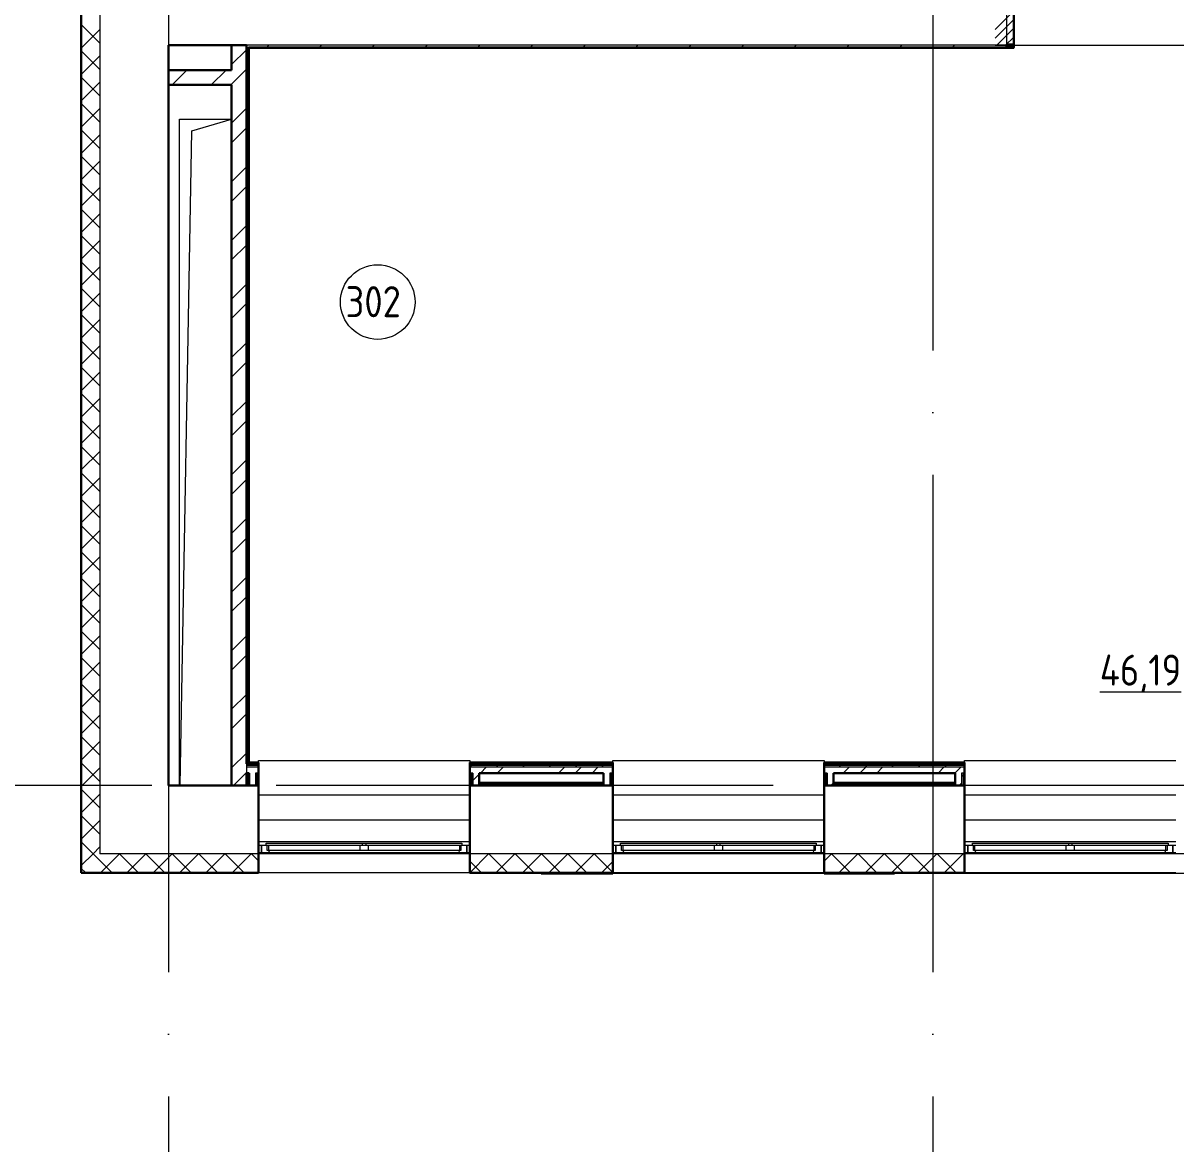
# Model space of a CAD drawing. Header units: millimetres. Extents: x -586848 to 520591, y -385801 to 675781.
# Drawn here: x 242174 to 251448, y 612064 to 621080 of the extents above; entities that cross this region are included whole.
import ezdxf

# ---------------------------------------------------------------- set-up
doc = ezdxf.new("R2010")
doc.units = ezdxf.units.MM
doc.linetypes.add('ADSK_Линия сетки', pattern=[25, 20, -2.5, 0, -2.5])
doc.linetypes.add('ADSK_Штриховая_ш2 п1_5', pattern=[4.5, 3, -1.5])
for name, color, linetype, lineweight in [('_ Окна', 7, 'Continuous', 9), ('Двери', 252, 'Continuous', 9), ('Марки помещений', 252, 'Continuous', 20), ('Ограждение', 252, 'Continuous', 9), ('Окна', 252, 'Continuous', 9), ('Оси', 252, 'Continuous', 9), ('Перекрытие', 252, 'Continuous', 18), ('Стены внутренние', 7, 'Continuous', 18), ('Стены наружные', 7, 'Continuous', 18), ('Стены штриховка', 7, 'Continuous', 9)]:
    doc.layers.add(name, color=color, linetype=linetype, lineweight=lineweight)
doc.styles.add('GOST Common_2', font='', dxfattribs={"width": 0.9, "height": 250})
doc.styles.get('GOST Common_2').set_extended_font_data('GOST type B')

# ---------------------------------------------------------------- blocks, each defined once
blk = doc.blocks.new('3 этаж')
at = {"color": 251, "lineweight": 18, "true_color": 0x636466}
for p, q in [((244235.8, -17763.4), (244235.8, -12403.4)), ((244235.8, -12403.4), (244653.8, -12403.4)), ((244334.1, -12498.3), (244653.8, -12403.4)), ((244240.7, -17763.4), (244334.1, -12498.3))]:
    blk.add_line(p, q, dxfattribs=at)
at = {"layer": '_ Окна', "color": 251, "true_color": 0x636466}
for p, q in [((244895.8, -18245.4), (244870.8, -18245.4)), ((244895.8, -18303.4), (244895.8, -18245.4)), ((246570.8, -18245.4), (246545.8, -18245.4)), ((246545.8, -18245.4), (246545.8, -18303.4)), ((247745.8, -18245.4), (247720.8, -18245.4)), ((247745.8, -18303.4), (247745.8, -18245.4)), ((249420.8, -18245.4), (249395.8, -18245.4)), ((249395.8, -18245.4), (249395.8, -18303.4)), ((250575.8, -18245.4), (250550.8, -18245.4)), ((250575.8, -18303.4), (250575.8, -18245.4)), ((252250.8, -18245.4), (252225.8, -18245.4)), ((252225.8, -18245.4), (252225.8, -18303.4)), ((244870.8, -18303.4), (244895.8, -18303.4)), ((246545.8, -18303.4), (246570.8, -18303.4)), ((247720.8, -18303.4), (247745.8, -18303.4)), ((249395.8, -18303.4), (249420.8, -18303.4)), ((250550.8, -18303.4), (250575.8, -18303.4)), ((252225.8, -18303.4), (252250.8, -18303.4))]:
    blk.add_line(p, q, dxfattribs=at)
at = {"layer": '_ Окна', "color": 251, "lineweight": 18, "true_color": 0x636466}
for p, q in [((244933.8, -18245.4), (244895.8, -18245.4)), ((244895.8, -18245.4), (244895.8, -18303.4)), ((244941.8, -18286.4), (244941.8, -18245.4)), ((246499.8, -18245.4), (246499.8, -18286.4)), ((246545.8, -18245.4), (246507.8, -18245.4)), ((246545.8, -18303.4), (246545.8, -18245.4)), ((247783.8, -18245.4), (247745.8, -18245.4)), ((247745.8, -18245.4), (247745.8, -18303.4)), ((247791.8, -18286.4), (247791.8, -18245.4)), ((249349.8, -18245.4), (249349.8, -18286.4)), ((249395.8, -18245.4), (249357.8, -18245.4)), ((249395.8, -18303.4), (249395.8, -18245.4)), ((250613.8, -18245.4), (250575.8, -18245.4)), ((250575.8, -18245.4), (250575.8, -18303.4)), ((250621.8, -18286.4), (250621.8, -18245.4)), ((252179.8, -18245.4), (252179.8, -18286.4)), ((252225.8, -18245.4), (252187.8, -18245.4)), ((252225.8, -18303.4), (252225.8, -18245.4)), ((244895.8, -18303.4), (244955.2, -18303.4)), ((244953.8, -18286.4), (244941.8, -18286.4)), ((244955.2, -18303.4), (244959.8, -18286.4)), ((246481.8, -18286.4), (246486.3, -18303.4)), ((246486.3, -18303.4), (246545.8, -18303.4)), ((246499.8, -18286.4), (246487.8, -18286.4)), ((247745.8, -18303.4), (247805.2, -18303.4)), ((247803.8, -18286.4), (247791.8, -18286.4)), ((247805.2, -18303.4), (247809.8, -18286.4)), ((249331.8, -18286.4), (249336.3, -18303.4)), ((249336.3, -18303.4), (249395.8, -18303.4)), ((249349.8, -18286.4), (249337.8, -18286.4)), ((250575.8, -18303.4), (250635.2, -18303.4)), ((250633.8, -18286.4), (250621.8, -18286.4)), ((250635.2, -18303.4), (250639.8, -18286.4)), ((252161.8, -18286.4), (252166.3, -18303.4)), ((252166.3, -18303.4), (252225.8, -18303.4)), ((252179.8, -18286.4), (252167.8, -18286.4))]:
    blk.add_line(p, q, dxfattribs=at)
at = {"layer": 'Двери', "color": 251, "linetype": 'ADSK_Штриховая_ш2 п1_5', "true_color": 0x636466}
for p, q in [((250945.8, -11808.4), (250945.8, -11418.4)), ((250795.8, -11808.4), (250945.8, -11808.4))]:
    blk.add_line(p, q, dxfattribs=at)
at = {"layer": 'Двери', "color": 251, "linetype": 'Continuous', "lineweight": 18, "true_color": 0x636466}
for p, q in [((250795.8, -11681.3), (250945.8, -11531.3)), ((250795.8, -11752), (250945.8, -11602)), ((250810.1, -11808.4), (250945.8, -11672.8)), ((250880.8, -11808.4), (250945.8, -11743.5))]:
    blk.add_line(p, q, dxfattribs=at)
at = {"layer": 'Марки помещений', "color": 251, "true_color": 0x636466}
blk.add_circle((245830.2, -13874.6), 300, dxfattribs=at)
at = {"layer": 'Ограждение', "color": 251, "true_color": 0x636466}
for p, q in [((244798.8, -11833.4), (244793.8, -11828.4)), ((244798.8, -17578.4), (244798.8, -11833.4)), ((244798.8, -11833.4), (250945.8, -11833.4)), ((250945.8, -11828.4), (250945.8, -11833.4)), ((244870.8, -17578.4), (244870.8, -17563.4)), ((244870.8, -17563.4), (246570.8, -17563.4)), ((246570.8, -17563.4), (246570.8, -17578.4)), ((247720.8, -17578.4), (247720.8, -17563.4)), ((247720.8, -17563.4), (249420.8, -17563.4)), ((249420.8, -17563.4), (249420.8, -17578.4)), ((250550.8, -17578.4), (250550.8, -17563.4)), ((250550.8, -17563.4), (252250.8, -17563.4)), ((244788.8, -17663.4), (244788.8, -17747.4)), ((244795.8, -17741.4), (244789.8, -17747.4)), ((247645.8, -17738.4), (246645.8, -17738.4)), ((250475.8, -17738.4), (249495.8, -17738.4)), ((244870.8, -17838.4), (246570.8, -17838.4)), ((247720.8, -17838.4), (249420.8, -17838.4)), ((250550.8, -17838.4), (252250.8, -17838.4)), ((244870.8, -18038.4), (246570.8, -18038.4)), ((247720.8, -18038.4), (249420.8, -18038.4)), ((250550.8, -18038.4), (252250.8, -18038.4)), ((244870.8, -18213.4), (246570.8, -18213.4)), ((247720.8, -18213.4), (249420.8, -18213.4)), ((250550.8, -18213.4), (252250.8, -18213.4))]:
    blk.add_line(p, q, dxfattribs=at)
at = {"layer": 'Окна', "color": 251, "true_color": 0x636466}
for p, q in [((244933.8, -18228.4), (245705.8, -18228.4)), ((244933.8, -18245.4), (244933.8, -18228.4)), ((245705.8, -18245.4), (244933.8, -18245.4)), ((244953.8, -18286.4), (244953.8, -18245.4)), ((245685.8, -18245.4), (245685.8, -18286.4)), ((245705.8, -18228.4), (245735.8, -18228.4)), ((245705.8, -18228.4), (245705.8, -18245.4)), ((245735.8, -18245.4), (245705.8, -18245.4)), ((245735.8, -18228.4), (246507.8, -18228.4)), ((245735.8, -18245.4), (245735.8, -18228.4)), ((246507.8, -18245.4), (245735.8, -18245.4)), ((245755.8, -18286.4), (245755.8, -18245.4)), ((246487.8, -18245.4), (246487.8, -18286.4)), ((246507.8, -18228.4), (246507.8, -18245.4)), ((247783.8, -18228.4), (248555.8, -18228.4)), ((247783.8, -18245.4), (247783.8, -18228.4)), ((248555.8, -18245.4), (247783.8, -18245.4)), ((247803.8, -18286.4), (247803.8, -18245.4)), ((248535.8, -18245.4), (248535.8, -18286.4)), ((248555.8, -18228.4), (248585.8, -18228.4)), ((248555.8, -18228.4), (248555.8, -18245.4)), ((248585.8, -18245.4), (248555.8, -18245.4)), ((248585.8, -18228.4), (249357.8, -18228.4)), ((248585.8, -18245.4), (248585.8, -18228.4)), ((249357.8, -18245.4), (248585.8, -18245.4)), ((248605.8, -18286.4), (248605.8, -18245.4)), ((249337.8, -18245.4), (249337.8, -18286.4)), ((249357.8, -18228.4), (249357.8, -18245.4)), ((250613.8, -18228.4), (251385.8, -18228.4)), ((250613.8, -18245.4), (250613.8, -18228.4)), ((251385.8, -18245.4), (250613.8, -18245.4)), ((250633.8, -18286.4), (250633.8, -18245.4)), ((251365.8, -18245.4), (251365.8, -18286.4)), ((251385.8, -18228.4), (251415.8, -18228.4)), ((251385.8, -18228.4), (251385.8, -18245.4)), ((251415.8, -18245.4), (251385.8, -18245.4)), ((251415.8, -18228.4), (252187.8, -18228.4)), ((251415.8, -18245.4), (251415.8, -18228.4)), ((252187.8, -18245.4), (251415.8, -18245.4)), ((251435.8, -18286.4), (251435.8, -18245.4)), ((252167.8, -18245.4), (252167.8, -18286.4)), ((252187.8, -18228.4), (252187.8, -18245.4)), ((245685.8, -18286.4), (244953.8, -18286.4)), ((244955.2, -18303.4), (246486.3, -18303.4)), ((245755.8, -18286.4), (245685.8, -18286.4)), ((246487.8, -18286.4), (245755.8, -18286.4)), ((248535.8, -18286.4), (247803.8, -18286.4)), ((247805.2, -18303.4), (249336.3, -18303.4)), ((248605.8, -18286.4), (248535.8, -18286.4)), ((249337.8, -18286.4), (248605.8, -18286.4)), ((251365.8, -18286.4), (250633.8, -18286.4)), ((250635.2, -18303.4), (252166.3, -18303.4)), ((251435.8, -18286.4), (251365.8, -18286.4)), ((252167.8, -18286.4), (251435.8, -18286.4))]:
    blk.add_line(p, q, dxfattribs=at)
at = {"layer": 'Оси', "color": 251, "linetype": 'ADSK_Линия сетки', "ltscale": 200, "true_color": 0x636466}
for p, q in [((244145.8, -263.4), (244145.8, -31389.6)), ((250295.8, -263.4), (250295.8, -31389.6)), ((314013.1, -17763.4), (237073.5, -17763.4))]:
    blk.add_line(p, q, dxfattribs=at)
at = {"layer": 'Перекрытие', "color": 251, "true_color": 0x636466}
for p, q in [((244235.8, -17763.4), (244235.8, -12403.4)), ((244235.8, -12403.4), (244653.8, -12403.4))]:
    blk.add_line(p, q, dxfattribs=at)
at = {"layer": 'Стены внутренние', "color": 251, "true_color": 0x636466}
for p, q in [((243595.8, -5403.4), (243595.8, -18313.4)), ((250890.8, -11803.4), (250890.8, -11423.4)), ((250945.8, -11808.4), (252580.8, -11808.4)), ((267370.8, -18313.4), (243595.8, -18313.4)), ((246570.8, -18465.4), (244870.8, -18465.4)), ((249420.8, -18465.4), (247720.8, -18465.4)), ((252250.8, -18465.4), (250550.8, -18465.4))]:
    blk.add_line(p, q, dxfattribs=at)
at = {"layer": 'Стены внутренние', "color": 251, "lineweight": 30, "true_color": 0x636466}
for p, q in [((243443.8, -11053.4), (243443.8, -18465.4)), ((244145.8, -12008.4), (244145.8, -11808.4)), ((244145.8, -11808.4), (244653.8, -11808.4)), ((250890.8, -11808.4), (250890.8, -11803.4)), ((244145.8, -17763.4), (244145.8, -12128.4)), ((244653.8, -17763.4), (244145.8, -17763.4)), ((244795.8, -17763.4), (244773.8, -17763.4)), ((244870.8, -18465.4), (244870.8, -17763.4)), ((246570.8, -17763.4), (246570.8, -18465.4)), ((247645.8, -17763.4), (246645.8, -17763.4)), ((247720.8, -18465.4), (247720.8, -17763.4)), ((249420.8, -17763.4), (249420.8, -18465.4)), ((250475.8, -17763.4), (249495.8, -17763.4)), ((250550.8, -18465.4), (250550.8, -17763.4)), ((243443.8, -18465.4), (244870.8, -18465.4)), ((246570.8, -18465.4), (247720.8, -18465.4)), ((249420.8, -18465.4), (250550.8, -18465.4))]:
    blk.add_line(p, q, dxfattribs=at)
at = {"layer": 'Стены внутренние', "color": 251, "linetype": 'Continuous', "lineweight": 9, "true_color": 0x636466}
for p, q in [((243595.8, -11791.7), (243445.8, -11641.7)), ((243445.8, -11831.4), (243595.8, -11681.4)), ((243445.6, -11815.1), (243443.8, -11811.8)), ((243595.8, -12003.8), (243445.8, -11853.8)), ((243445.8, -12043.5), (243595.8, -11893.5)), ((243445.8, -12018.5), (243443.8, -12015)), ((243445.8, -12052.5), (243445.8, -12052.5)), ((243595.8, -12216), (243445.8, -12066)), ((243445.8, -12255.7), (243595.8, -12105.7)), ((243445.8, -12255.7), (243445.8, -12255.7)), ((243595.8, -12428.1), (243445.8, -12278.1)), ((243445.8, -12467.8), (243595.8, -12317.8)), ((243445.8, -12479.3), (243443.8, -12482.8)), ((243595.8, -12640.2), (243445.8, -12490.2)), ((243445.8, -12679.9), (243595.8, -12529.9)), ((243445.8, -12560.5), (243445.8, -12560.5)), ((243595.8, -12852.4), (243445.8, -12702.4)), ((243445.8, -12892.1), (243595.8, -12742.1)), ((243595.8, -13064.5), (243445.8, -12914.5)), ((243445.8, -13104.2), (243595.8, -12954.2)), ((243595.8, -13276.6), (243445.8, -13126.6)), ((243445.8, -13316.3), (243595.8, -13166.3)), ((243445.8, -13170.1), (243445.8, -13170.1)), ((243595.8, -13488.8), (243445.8, -13338.8)), ((243445.8, -13373.3), (243445.8, -13373.3)), ((243445.8, -13528.5), (243595.8, -13378.5)), ((243595.8, -13700.9), (243445.8, -13550.9)), ((243445.8, -13740.6), (243595.8, -13590.6)), ((243445.8, -13678.1), (243445.8, -13678.1)), ((243595.8, -13913), (243445.8, -13763)), ((243445.8, -13952.7), (243595.8, -13802.7)), ((243445.8, -13901.7), (243443.8, -13905.2)), ((243595.8, -14125.2), (243445.8, -13975.2)), ((243445.8, -14164.9), (243595.8, -14014.9)), ((243595.8, -14337.3), (243445.8, -14187.3)), ((243445.8, -14253.7), (243443.8, -14250.2)), ((243445.8, -14377), (243595.8, -14227)), ((243445.8, -14287.7), (243445.8, -14287.7)), ((243595.8, -14549.4), (243445.8, -14399.4)), ((243445.8, -14589.1), (243595.8, -14439.1)), ((243445.8, -14490.9), (243445.8, -14490.9)), ((243595.8, -14761.6), (243445.8, -14611.6)), ((243445.8, -14801.3), (243595.8, -14651.3)), ((243445.8, -14795.7), (243445.8, -14795.7)), ((243595.8, -14973.7), (243445.8, -14823.7)), ((243445.8, -15013.4), (243595.8, -14863.4)), ((243595.8, -15185.8), (243445.8, -15035.8)), ((243445.8, -15225.5), (243595.8, -15075.5)), ((243595.8, -15398), (243445.8, -15248)), ((243445.8, -15437.7), (243595.8, -15287.7)), ((243445.8, -15405.3), (243445.8, -15405.3)), ((243595.8, -15610.1), (243445.8, -15460.1)), ((243445.8, -15649.8), (243595.8, -15499.8)), ((243445.8, -15608.5), (243445.8, -15608.5)), ((243595.8, -15822.2), (243445.8, -15672.2)), ((243445.8, -15861.9), (243595.8, -15711.9)), ((243595.8, -16034.3), (243445.8, -15884.3)), ((243445.8, -15913.3), (243445.8, -15913.3)), ((243445.8, -16074.1), (243595.8, -15924.1)), ((243595.8, -16246.5), (243445.8, -16096.5)), ((243445.8, -16286.2), (243595.8, -16136.2)), ((243445.8, -16136.9), (243445.3, -16137.7)), ((243595.8, -16458.6), (243445.8, -16308.6)), ((243445.8, -16498.3), (243595.8, -16348.3)), ((243445.8, -16488.9), (243443.8, -16485.4)), ((243595.8, -16670.7), (243445.8, -16520.7)), ((243445.8, -16522.9), (243445.8, -16522.9)), ((243445.8, -16710.4), (243595.8, -16560.4)), ((243445.8, -16726.1), (243445.8, -16726.1)), ((243595.8, -16882.9), (243445.8, -16732.9)), ((243445.8, -16922.6), (243595.8, -16772.6)), ((243595.8, -17095), (243445.8, -16945)), ((243445.8, -17134.7), (243595.8, -16984.7)), ((243445.8, -17030.9), (243445.8, -17030.9)), ((243595.8, -17307.1), (243445.8, -17157.1)), ((243445.8, -17346.8), (243595.8, -17196.8)), ((243595.8, -17519.3), (243445.8, -17369.3)), ((243445.8, -17559), (243595.8, -17409)), ((243595.8, -17731.4), (243445.8, -17581.4)), ((243445.8, -17771.1), (243595.8, -17621.1)), ((243445.8, -17640.5), (243445.8, -17640.5)), ((243595.8, -17943.5), (243445.8, -17793.5)), ((243445.8, -17983.2), (243595.8, -17833.2)), ((243445.8, -17843.7), (243445.8, -17843.7)), ((243595.8, -18155.7), (243445.8, -18005.7)), ((243445.8, -18195.4), (243595.8, -18045.4)), ((243445.8, -18148.5), (243445.8, -18148.5)), ((243541.4, -18313.4), (243445.8, -18217.8)), ((243539.8, -18313.4), (243595.8, -18257.5)), ((243445.8, -18407.5), (243539.8, -18313.4)), ((243691.4, -18463.4), (243541.4, -18313.4)), ((243602, -18463.4), (243752, -18313.4)), ((243903.6, -18463.4), (243753.6, -18313.4)), ((243814.1, -18463.4), (243964.1, -18313.4)), ((244115.7, -18463.4), (243965.7, -18313.4)), ((244026.2, -18463.4), (244176.2, -18313.4)), ((244327.8, -18463.4), (244177.8, -18313.4)), ((244238.4, -18463.4), (244388.4, -18313.4)), ((244540, -18463.4), (244390, -18313.4)), ((244450.5, -18463.4), (244600.5, -18313.4)), ((244752.1, -18463.4), (244602.1, -18313.4)), ((244662.6, -18463.4), (244812.6, -18313.4)), ((244870.8, -18370), (244814.2, -18313.4)), ((246572.8, -18462.5), (246721.8, -18313.4)), ((246873.4, -18463.4), (246723.4, -18313.4)), ((246784, -18463.4), (246934, -18313.4)), ((247085.5, -18463.4), (246935.5, -18313.4)), ((246996.1, -18463.4), (247146.1, -18313.4)), ((247297.7, -18463.4), (247147.7, -18313.4)), ((247208.2, -18463.4), (247358.2, -18313.4)), ((247509.8, -18463.4), (247359.8, -18313.4)), ((247420.3, -18463.4), (247570.3, -18313.4)), ((247718.8, -18460.3), (247571.9, -18313.4)), ((249420.8, -18372.2), (249479.5, -18313.4)), ((249631.1, -18463.4), (249481.1, -18313.4)), ((249541.7, -18463.4), (249691.7, -18313.4)), ((249843.3, -18463.4), (249693.3, -18313.4)), ((249753.8, -18463.4), (249903.8, -18313.4)), ((250055.4, -18463.4), (249905.4, -18313.4)), ((249965.9, -18463.4), (250115.9, -18313.4)), ((250267.5, -18463.4), (250117.5, -18313.4)), ((250178.1, -18463.4), (250328.1, -18313.4)), ((250479.6, -18463.4), (250329.6, -18313.4)), ((250390.2, -18463.4), (250540.2, -18313.4)), ((250550.8, -18322.4), (250541.8, -18313.4)), ((243479.3, -18463.4), (243445.8, -18429.9)), ((246661.3, -18463.4), (246570.8, -18373)), ((247632.5, -18463.4), (247720.8, -18375.1)), ((247718.8, -18453.3), (247720.8, -18453.3)), ((243648.4, -18465.4), (243647.6, -18464.1)), ((244683.5, -18463.4), (244682.4, -18465.4)), ((247167.6, -18465), (247166.8, -18463.4)), ((247499.2, -18463.4), (247498, -18465.4)), ((247519.9, -18465.4), (247518.7, -18463.4))]:
    blk.add_line(p, q, dxfattribs=at)
at = {"layer": 'Стены наружные', "color": 251, "lineweight": 30, "true_color": 0x636466}
for p, q in [((250945.8, -11803.4), (250945.8, -11423.4)), ((244653.8, -11808.4), (244653.8, -12008.4)), ((244773.8, -11808.4), (244653.8, -11808.4)), ((244773.8, -17588.4), (244773.8, -11808.4)), ((244788.8, -17583.4), (244788.8, -11823.4)), ((244793.8, -11828.4), (250945.8, -11828.4)), ((244793.8, -17578.4), (244793.8, -11828.4)), ((250890.8, -11803.4), (250945.8, -11803.4)), ((250945.8, -11808.4), (250890.8, -11808.4)), ((250945.8, -11828.4), (250945.8, -11808.4)), ((244653.8, -12008.4), (244145.8, -12008.4)), ((244145.8, -12008.4), (244145.8, -12128.4)), ((244145.8, -12128.4), (244653.8, -12128.4)), ((244653.8, -12128.4), (244653.8, -17763.4)), ((244773.8, -17588.4), (244788.8, -17588.4)), ((244870.8, -17578.4), (244793.8, -17578.4)), ((244870.8, -17763.4), (244870.8, -17578.4)), ((246570.8, -17578.4), (246570.8, -17763.4)), ((247720.8, -17578.4), (246570.8, -17578.4)), ((247720.8, -17763.4), (247720.8, -17578.4)), ((249420.8, -17578.4), (249420.8, -17763.4)), ((250550.8, -17578.4), (249420.8, -17578.4)), ((250550.8, -17763.4), (250550.8, -17578.4)), ((244773.8, -17763.4), (244773.8, -17663.4)), ((244773.8, -17663.4), (244795.8, -17663.4)), ((244795.8, -17663.4), (244795.8, -17763.4)), ((246645.8, -17663.4), (247645.8, -17663.4)), ((246645.8, -17763.4), (246645.8, -17663.4)), ((247645.8, -17663.4), (247645.8, -17763.4)), ((249495.8, -17663.4), (250475.8, -17663.4)), ((249495.8, -17763.4), (249495.8, -17663.4)), ((250475.8, -17663.4), (250475.8, -17763.4)), ((244653.8, -17763.4), (244773.8, -17763.4)), ((244795.8, -17763.4), (244870.8, -17763.4)), ((246570.8, -17763.4), (246645.8, -17763.4)), ((247645.8, -17763.4), (247720.8, -17763.4)), ((249420.8, -17763.4), (249495.8, -17763.4)), ((250475.8, -17763.4), (250550.8, -17763.4)), ((247145.8, -18465.4), (247720.8, -18465.4)), ((247145.8, -18465.4), (247145.8, -18470.4)), ((247720.8, -18470.4), (247145.8, -18470.4)), ((247720.8, -18465.4), (247720.8, -18470.4)), ((249985.8, -18465.4), (249420.8, -18465.4)), ((249420.8, -18465.4), (249420.8, -18470.4)), ((249420.8, -18470.4), (249985.8, -18470.4)), ((249985.8, -18465.4), (249985.8, -18470.4))]:
    blk.add_line(p, q, dxfattribs=at)
at = {"layer": 'Стены наружные', "color": 251, "linetype": 'Continuous', "lineweight": 9, "true_color": 0x636466}
for p, q in [((244653.8, -11964.6), (244773.8, -11844.6)), ((244788.8, -11831.9), (244792.2, -11828.4)), ((244792.2, -11828.4), (244797.2, -11823.4)), ((244863, -11828.4), (244868, -11823.4)), ((244933.7, -11828.4), (244938.7, -11823.4)), ((244938.7, -11823.4), (244953.7, -11808.4)), ((245004.4, -11828.4), (245009.4, -11823.4)), ((245075.1, -11828.4), (245080.1, -11823.4)), ((245145.8, -11828.4), (245150.8, -11823.4)), ((245216.5, -11828.4), (245221.5, -11823.4)), ((245287.2, -11828.4), (245292.2, -11823.4)), ((245357.9, -11828.4), (245362.9, -11823.4)), ((245362.9, -11823.4), (245377.9, -11808.4)), ((245428.6, -11828.4), (245433.6, -11823.4)), ((245499.4, -11828.4), (245504.4, -11823.4)), ((245570.1, -11828.4), (245575.1, -11823.4)), ((245640.8, -11828.4), (245645.8, -11823.4)), ((245711.5, -11828.4), (245716.5, -11823.4)), ((245782.2, -11828.4), (245787.2, -11823.4)), ((245787.2, -11823.4), (245802.2, -11808.4)), ((245852.9, -11828.4), (245857.9, -11823.4)), ((245923.6, -11828.4), (245928.6, -11823.4)), ((245994.3, -11828.4), (245999.3, -11823.4)), ((246065, -11828.4), (246070, -11823.4)), ((246135.8, -11828.4), (246140.8, -11823.4)), ((246206.5, -11828.4), (246211.5, -11823.4)), ((246211.5, -11823.4), (246226.5, -11808.4)), ((246277.2, -11828.4), (246282.2, -11823.4)), ((246347.9, -11828.4), (246352.9, -11823.4)), ((246418.6, -11828.4), (246423.6, -11823.4)), ((246489.3, -11828.4), (246494.3, -11823.4)), ((246560, -11828.4), (246565, -11823.4)), ((246630.7, -11828.4), (246635.7, -11823.4)), ((246635.7, -11823.4), (246650.7, -11808.4)), ((246701.4, -11828.4), (246706.4, -11823.4)), ((246772.1, -11828.4), (246777.1, -11823.4)), ((246842.9, -11828.4), (246847.9, -11823.4)), ((246913.6, -11828.4), (246918.6, -11823.4)), ((246984.3, -11828.4), (246989.3, -11823.4)), ((247055, -11828.4), (247060, -11823.4)), ((247060, -11823.4), (247075, -11808.4)), ((247125.7, -11828.4), (247130.7, -11823.4)), ((247196.4, -11828.4), (247201.4, -11823.4)), ((247267.1, -11828.4), (247272.1, -11823.4)), ((247337.8, -11828.4), (247342.8, -11823.4)), ((247408.5, -11828.4), (247413.5, -11823.4)), ((247479.3, -11828.4), (247484.3, -11823.4)), ((247484.3, -11823.4), (247499.3, -11808.4)), ((247550, -11828.4), (247555, -11823.4)), ((247620.7, -11828.4), (247625.7, -11823.4)), ((247691.4, -11828.4), (247696.4, -11823.4)), ((247762.1, -11828.4), (247767.1, -11823.4)), ((247832.8, -11828.4), (247837.8, -11823.4)), ((247903.5, -11828.4), (247908.5, -11823.4)), ((247908.5, -11823.4), (247923.5, -11808.4)), ((247974.2, -11828.4), (247979.2, -11823.4)), ((248044.9, -11828.4), (248049.9, -11823.4)), ((248115.7, -11828.4), (248120.7, -11823.4)), ((248186.4, -11828.4), (248191.4, -11823.4)), ((248257.1, -11828.4), (248262.1, -11823.4)), ((248327.8, -11828.4), (248332.8, -11823.4)), ((248332.8, -11823.4), (248347.8, -11808.4)), ((248398.5, -11828.4), (248403.5, -11823.4)), ((248469.2, -11828.4), (248474.2, -11823.4)), ((248539.9, -11828.4), (248544.9, -11823.4)), ((248610.6, -11828.4), (248615.6, -11823.4)), ((248681.3, -11828.4), (248686.3, -11823.4)), ((248752, -11828.4), (248757, -11823.4)), ((248757, -11823.4), (248772, -11808.4)), ((248822.8, -11828.4), (248827.8, -11823.4)), ((248893.5, -11828.4), (248898.5, -11823.4)), ((248964.2, -11828.4), (248969.2, -11823.4)), ((249034.9, -11828.4), (249039.9, -11823.4)), ((249105.6, -11828.4), (249110.6, -11823.4)), ((249176.3, -11828.4), (249181.3, -11823.4)), ((249181.3, -11823.4), (249196.3, -11808.4)), ((249247, -11828.4), (249252, -11823.4)), ((249317.7, -11828.4), (249322.7, -11823.4)), ((249388.4, -11828.4), (249393.4, -11823.4)), ((249459.2, -11828.4), (249464.2, -11823.4)), ((249529.9, -11828.4), (249534.9, -11823.4)), ((249600.6, -11828.4), (249605.6, -11823.4)), ((249605.6, -11823.4), (249620.6, -11808.4)), ((249671.3, -11828.4), (249676.3, -11823.4)), ((249742, -11828.4), (249747, -11823.4)), ((249812.7, -11828.4), (249817.7, -11823.4)), ((249883.4, -11828.4), (249888.4, -11823.4)), ((249954.1, -11828.4), (249959.1, -11823.4)), ((250024.8, -11828.4), (250029.8, -11823.4)), ((250029.8, -11823.4), (250044.8, -11808.4)), ((250095.6, -11828.4), (250100.6, -11823.4)), ((250166.3, -11828.4), (250171.3, -11823.4)), ((250237, -11828.4), (250242, -11823.4)), ((250307.7, -11828.4), (250312.7, -11823.4)), ((250378.4, -11828.4), (250383.4, -11823.4)), ((250449.1, -11828.4), (250454.1, -11823.4)), ((250454.1, -11823.4), (250469.1, -11808.4)), ((250519.8, -11828.4), (250524.8, -11823.4)), ((250590.5, -11828.4), (250595.5, -11823.4)), ((250661.2, -11828.4), (250666.2, -11823.4)), ((250731.9, -11828.4), (250736.9, -11823.4)), ((250802.7, -11828.4), (250807.7, -11823.4)), ((250873.4, -11828.4), (250878.4, -11823.4)), ((250878.4, -11823.4), (250893.4, -11808.4)), ((250944, -11803.4), (250945.8, -11801.6)), ((250944.1, -11828.4), (250945.8, -11826.7)), ((244788.8, -11902.6), (244793.8, -11897.6)), ((244175.6, -12128.4), (244295.6, -12008.4)), ((244490, -12128.4), (244610, -12008.4)), ((244653.8, -12121.8), (244773.8, -12001.8)), ((244773.8, -11988.3), (244788.8, -11973.3)), ((244788.8, -11973.3), (244793.8, -11968.3)), ((244788.8, -12044), (244793.8, -12039)), ((244647.1, -12128.4), (244653.8, -12121.8)), ((244788.8, -12114.8), (244793.8, -12109.8)), ((244788.8, -12185.5), (244793.8, -12180.5)), ((244653.8, -12436.1), (244773.8, -12316.1)), ((244788.8, -12256.2), (244793.8, -12251.2)), ((244788.8, -12326.9), (244793.8, -12321.9)), ((244773.8, -12412.6), (244788.8, -12397.6)), ((244788.8, -12397.6), (244793.8, -12392.6)), ((244653.8, -12593.2), (244773.8, -12473.2)), ((244788.8, -12468.3), (244793.8, -12463.3)), ((244788.8, -12539), (244793.8, -12534)), ((244788.8, -12609.7), (244793.8, -12604.7)), ((244788.8, -12680.4), (244793.8, -12675.4)), ((244653.8, -12907.5), (244773.8, -12787.5)), ((244788.8, -12751.2), (244793.8, -12746.2)), ((244773.8, -12836.9), (244788.8, -12821.9)), ((244788.8, -12821.9), (244793.8, -12816.9)), ((244788.8, -12892.6), (244793.8, -12887.6)), ((244653.8, -13064.7), (244773.8, -12944.7)), ((244788.8, -12963.3), (244793.8, -12958.3)), ((244788.8, -13034), (244793.8, -13029)), ((244788.8, -13104.7), (244793.8, -13099.7)), ((244653.8, -13379), (244773.8, -13259)), ((244773.8, -13261.1), (244788.8, -13246.1)), ((244788.8, -13175.4), (244793.8, -13170.4)), ((244788.8, -13246.1), (244793.8, -13241.1)), ((244788.8, -13316.8), (244793.8, -13311.8)), ((244653.8, -13536.2), (244773.8, -13416.2)), ((244788.8, -13387.5), (244793.8, -13382.5)), ((244788.8, -13458.3), (244793.8, -13453.3)), ((244788.8, -13529), (244793.8, -13524)), ((244788.8, -13599.7), (244793.8, -13594.7)), ((244773.8, -13685.4), (244788.8, -13670.4)), ((244788.8, -13670.4), (244793.8, -13665.4)), ((244653.8, -13850.5), (244773.8, -13730.5)), ((244788.8, -13741.1), (244793.8, -13736.1)), ((244788.8, -13811.8), (244793.8, -13806.8)), ((244653.8, -14007.6), (244773.8, -13887.6)), ((244788.8, -13882.5), (244793.8, -13877.5)), ((244788.8, -13953.2), (244793.8, -13948.2)), ((244773.8, -14109.7), (244788.8, -14094.7)), ((244788.8, -14023.9), (244793.8, -14018.9)), ((244788.8, -14094.7), (244793.8, -14089.7)), ((244788.8, -14165.4), (244793.8, -14160.4)), ((244653.8, -14321.9), (244773.8, -14201.9)), ((244788.8, -14236.1), (244793.8, -14231.1)), ((244653.8, -14479.1), (244773.8, -14359.1)), ((244788.8, -14306.8), (244793.8, -14301.8)), ((244788.8, -14377.5), (244793.8, -14372.5)), ((244788.8, -14448.2), (244793.8, -14443.2)), ((244773.8, -14533.9), (244788.8, -14518.9)), ((244788.8, -14518.9), (244793.8, -14513.9)), ((244788.8, -14589.6), (244793.8, -14584.6)), ((244653.8, -14793.4), (244773.8, -14673.4)), ((244788.8, -14660.3), (244793.8, -14655.3)), ((244788.8, -14731.1), (244793.8, -14726.1)), ((244653.8, -14950.6), (244773.8, -14830.6)), ((244788.8, -14801.8), (244793.8, -14796.8)), ((244788.8, -14872.5), (244793.8, -14867.5)), ((244773.8, -14958.2), (244788.8, -14943.2)), ((244788.8, -14943.2), (244793.8, -14938.2)), ((244788.8, -15013.9), (244793.8, -15008.9)), ((244788.8, -15084.6), (244793.8, -15079.6)), ((244653.8, -15264.9), (244773.8, -15144.9)), ((244788.8, -15155.3), (244793.8, -15150.3)), ((244788.8, -15226), (244793.8, -15221)), ((244788.8, -15296.7), (244793.8, -15291.7)), ((244653.8, -15422), (244773.8, -15302)), ((244773.8, -15382.4), (244788.8, -15367.4)), ((244788.8, -15367.4), (244793.8, -15362.4)), ((244788.8, -15438.2), (244793.8, -15433.2)), ((244788.8, -15508.9), (244793.8, -15503.9)), ((244788.8, -15579.6), (244793.8, -15574.6)), ((244653.8, -15736.3), (244773.8, -15616.3)), ((244788.8, -15650.3), (244793.8, -15645.3)), ((244788.8, -15721), (244793.8, -15716)), ((244653.8, -15893.5), (244773.8, -15773.5)), ((244773.8, -15806.7), (244788.8, -15791.7)), ((244788.8, -15791.7), (244793.8, -15786.7)), ((244788.8, -15862.4), (244793.8, -15857.4)), ((244788.8, -15933.1), (244793.8, -15928.1)), ((244788.8, -16003.8), (244793.8, -15998.8)), ((244653.8, -16207.8), (244773.8, -16087.8)), ((244788.8, -16074.6), (244793.8, -16069.6)), ((244773.8, -16231), (244788.8, -16216)), ((244788.8, -16145.3), (244793.8, -16140.3)), ((244788.8, -16216), (244793.8, -16211)), ((244653.8, -16364.9), (244773.8, -16244.9)), ((244788.8, -16286.7), (244793.8, -16281.7)), ((244788.8, -16357.4), (244793.8, -16352.4)), ((244788.8, -16428.1), (244793.8, -16423.1)), ((244788.8, -16498.8), (244793.8, -16493.8)), ((244653.8, -16679.3), (244773.8, -16559.3)), ((244788.8, -16569.5), (244793.8, -16564.5)), ((244773.8, -16655.2), (244788.8, -16640.2)), ((244788.8, -16640.2), (244793.8, -16635.2)), ((244653.8, -16836.4), (244773.8, -16716.4)), ((244788.8, -16711), (244793.8, -16706)), ((244788.8, -16781.7), (244793.8, -16776.7)), ((244788.8, -16852.4), (244793.8, -16847.4)), ((244788.8, -16923.1), (244793.8, -16918.1)), ((244653.8, -17150.7), (244773.8, -17030.7)), ((244788.8, -16993.8), (244793.8, -16988.8)), ((244788.8, -17064.5), (244793.8, -17059.5)), ((244773.8, -17079.5), (244788.8, -17064.5)), ((244788.8, -17135.2), (244793.8, -17130.2)), ((244653.8, -17307.9), (244773.8, -17187.9)), ((244788.8, -17205.9), (244793.8, -17200.9)), ((244788.8, -17276.6), (244793.8, -17271.6)), ((244788.8, -17347.3), (244793.8, -17342.3)), ((244788.8, -17418.1), (244793.8, -17413.1)), ((244653.8, -17622.2), (244773.8, -17502.2)), ((244773.8, -17503.8), (244788.8, -17488.8)), ((244788.8, -17488.8), (244793.8, -17483.8)), ((244788.8, -17559.5), (244793.8, -17554.5)), ((244835.5, -17583.4), (244840.5, -17578.4)), ((246573.3, -17613.4), (246585.8, -17600.9)), ((246585.8, -17600.9), (246598.3, -17588.4)), ((246603.3, -17583.4), (246608.3, -17578.4)), ((246655.5, -17663.4), (246705.5, -17613.4)), ((246674, -17583.4), (246679, -17578.4)), ((246744.7, -17583.4), (246749.7, -17578.4)), ((246785.4, -17613.4), (246797.9, -17600.9)), ((246790.5, -17663.4), (246840.5, -17613.4)), ((246797.9, -17600.9), (246810.4, -17588.4)), ((246810.4, -17588.4), (246815.4, -17583.4)), ((246815.4, -17583.4), (246820.4, -17578.4)), ((246886.1, -17583.4), (246891.1, -17578.4)), ((246956.8, -17583.4), (246961.8, -17578.4)), ((246997.6, -17613.4), (247010.1, -17600.9)), ((247010.1, -17600.9), (247022.6, -17588.4)), ((247027.6, -17583.4), (247032.6, -17578.4)), ((247098.3, -17583.4), (247103.3, -17578.4)), ((247169, -17583.4), (247174, -17578.4)), ((247209.7, -17613.4), (247222.2, -17600.9)), ((247222.2, -17600.9), (247234.7, -17588.4)), ((247234.7, -17588.4), (247239.7, -17583.4)), ((247239.7, -17583.4), (247244.7, -17578.4)), ((247283.9, -17663.4), (247333.9, -17613.4)), ((247310.4, -17583.4), (247315.4, -17578.4)), ((247381.1, -17583.4), (247386.1, -17578.4)), ((247418.8, -17663.4), (247468.8, -17613.4)), ((247421.8, -17613.4), (247434.3, -17600.9)), ((247434.3, -17600.9), (247446.8, -17588.4)), ((247451.8, -17583.4), (247456.8, -17578.4)), ((247522.5, -17583.4), (247527.5, -17578.4)), ((247553.8, -17663.4), (247603.8, -17613.4)), ((247593.2, -17583.4), (247598.2, -17578.4)), ((247634, -17613.4), (247646.5, -17600.9)), ((247646.5, -17600.9), (247659, -17588.4)), ((247659, -17588.4), (247664, -17583.4)), ((247664, -17583.4), (247669, -17578.4)), ((249431.7, -17583.4), (249436.7, -17578.4)), ((249502.4, -17583.4), (249507.4, -17578.4)), ((249543.1, -17613.4), (249555.6, -17600.9)), ((249555.6, -17600.9), (249568.1, -17588.4)), ((249573.1, -17583.4), (249578.1, -17578.4)), ((249573.9, -17663.4), (249623.9, -17613.4)), ((249643.9, -17583.4), (249648.9, -17578.4)), ((249708.8, -17663.4), (249758.8, -17613.4)), ((249714.6, -17583.4), (249719.6, -17578.4)), ((249755.3, -17613.4), (249767.8, -17600.9)), ((249767.8, -17600.9), (249780.3, -17588.4)), ((249780.3, -17588.4), (249785.3, -17583.4)), ((249785.3, -17583.4), (249790.3, -17578.4)), ((249843.7, -17663.4), (249893.7, -17613.4)), ((249856, -17583.4), (249861, -17578.4)), ((249926.7, -17583.4), (249931.7, -17578.4)), ((249967.4, -17613.4), (249979.9, -17600.9)), ((249979.9, -17600.9), (249992.4, -17588.4)), ((249997.4, -17583.4), (250002.4, -17578.4)), ((250068.1, -17583.4), (250073.1, -17578.4)), ((250138.8, -17583.4), (250143.8, -17578.4)), ((250179.5, -17613.4), (250192, -17600.9)), ((250192, -17600.9), (250204.5, -17588.4)), ((250204.5, -17588.4), (250209.5, -17583.4)), ((250209.5, -17583.4), (250214.5, -17578.4)), ((250280.2, -17583.4), (250285.2, -17578.4)), ((250337.2, -17663.4), (250387.2, -17613.4)), ((250351, -17583.4), (250356, -17578.4)), ((250391.7, -17613.4), (250404.2, -17600.9)), ((250404.2, -17600.9), (250416.7, -17588.4)), ((250421.7, -17583.4), (250426.7, -17578.4)), ((250472.1, -17663.4), (250522.1, -17613.4)), ((250492.4, -17583.4), (250497.4, -17578.4)), ((244669.7, -17763.4), (244773.8, -17659.3)), ((246595.8, -17723.2), (246645.8, -17673.2)), ((249433.3, -17723.3), (249445.8, -17710.8)), ((250525.8, -17691.5), (250538.3, -17679)), ((250538.3, -17679), (250550.8, -17666.5)), ((247696.1, -17763.4), (247708.3, -17751.2)), ((247708.3, -17751.2), (247720.8, -17738.7)), ((249420.8, -17735.8), (249433.3, -17723.3)), ((249473.9, -17763.4), (249495.8, -17741.5)), ((250507.1, -17763.4), (250525.8, -17744.7)), ((247498, -18465.4), (247495.1, -18470.4)), ((247522.8, -18470.4), (247519.9, -18465.4))]:
    blk.add_line(p, q, dxfattribs=at)
at = {"layer": 'Стены наружные', "color": 251, "true_color": 0x636466}
for p, q in [((250890.8, -11808.4), (244773.8, -11808.4)), ((244781.3, -17747.4), (244795.8, -17747.4)), ((244781.3, -17762.4), (244781.3, -17747.4)), ((244795.8, -17762.4), (244781.3, -17762.4)), ((246645.8, -17747.4), (247645.8, -17747.4)), ((247645.8, -17762.4), (246645.8, -17762.4)), ((249495.8, -17747.4), (250475.8, -17747.4)), ((250475.8, -17762.4), (249495.8, -17762.4)), ((246570.8, -18465.4), (246570.8, -18470.4)), ((247145.8, -18470.4), (246570.8, -18470.4)), ((249420.8, -18470.4), (247720.8, -18470.4)), ((255060.8, -18470.4), (249985.8, -18470.4))]:
    blk.add_line(p, q, dxfattribs=at)
at = {"layer": 'Стены штриховка', "color": 251, "true_color": 0x636466}
for p, q in [((243445.8, -11055.4), (243445.8, -18465.4)), ((244788.8, -11823.4), (250945.8, -11823.4)), ((244773.8, -17588.4), (244773.8, -17663.4)), ((244773.8, -17600.9), (244870.8, -17600.9)), ((244773.8, -17613.4), (244870.8, -17613.4)), ((244870.8, -17583.4), (244788.8, -17583.4)), ((244788.8, -17588.4), (244870.8, -17588.4)), ((247720.8, -17583.4), (246570.8, -17583.4)), ((246570.8, -17588.4), (247720.8, -17588.4)), ((246570.8, -17600.9), (247720.8, -17600.9)), ((246570.8, -17613.4), (247720.8, -17613.4)), ((250550.8, -17583.4), (249420.8, -17583.4)), ((249420.8, -17588.4), (250550.8, -17588.4)), ((249420.8, -17600.9), (250550.8, -17600.9)), ((249420.8, -17613.4), (250550.8, -17613.4)), ((244870.8, -17663.4), (244845.8, -17663.4)), ((244845.8, -17663.4), (244845.8, -17763.4)), ((244858.3, -17663.4), (244858.3, -17763.4)), ((246595.8, -17663.4), (246570.8, -17663.4)), ((246583.3, -17663.4), (246583.3, -17763.4)), ((246595.8, -17663.4), (246595.8, -17763.4)), ((247720.8, -17663.4), (247695.8, -17663.4)), ((247695.8, -17663.4), (247695.8, -17763.4)), ((247708.3, -17663.4), (247708.3, -17763.4)), ((249445.8, -17663.4), (249420.8, -17663.4)), ((249433.3, -17663.4), (249433.3, -17763.4)), ((249445.8, -17663.4), (249445.8, -17763.4)), ((250550.8, -17663.4), (250525.8, -17663.4)), ((250525.8, -17663.4), (250525.8, -17763.4)), ((250538.3, -17663.4), (250538.3, -17763.4)), ((244870.8, -18389.4), (244868.8, -18389.4)), ((244868.8, -18463.4), (244868.8, -18389.4)), ((246572.8, -18389.4), (246570.8, -18389.4)), ((246572.8, -18389.4), (246572.8, -18463.4)), ((247720.8, -18389.4), (247718.8, -18389.4)), ((247718.8, -18463.4), (247718.8, -18389.4)), ((249422.8, -18389.4), (249420.8, -18389.4)), ((249422.8, -18389.4), (249422.8, -18463.4)), ((250550.8, -18389.4), (250548.8, -18389.4)), ((250548.8, -18463.4), (250548.8, -18389.4)), ((243443.8, -18463.4), (244868.8, -18463.4)), ((246572.8, -18463.4), (247718.8, -18463.4)), ((249422.8, -18463.4), (250548.8, -18463.4))]:
    blk.add_line(p, q, dxfattribs=at)
at = {"layer": 'Марки помещений', "color": 251, "true_color": 0x636466, "style": 'GOST Common_2', "width": 0.9}
for s, p in [('302', (245571.4, -13996.8)), ('%%U46,19', (251638.5, -16960.1))]:
    blk.add_text(s, height=250, dxfattribs=at).set_placement(p)

msp = doc.modelspace()

# ---------------------------------------------------------------- block references
msp.add_blockref('3 этаж', (-802.7, 632710.4))

doc.saveas('drawing.dxf')
